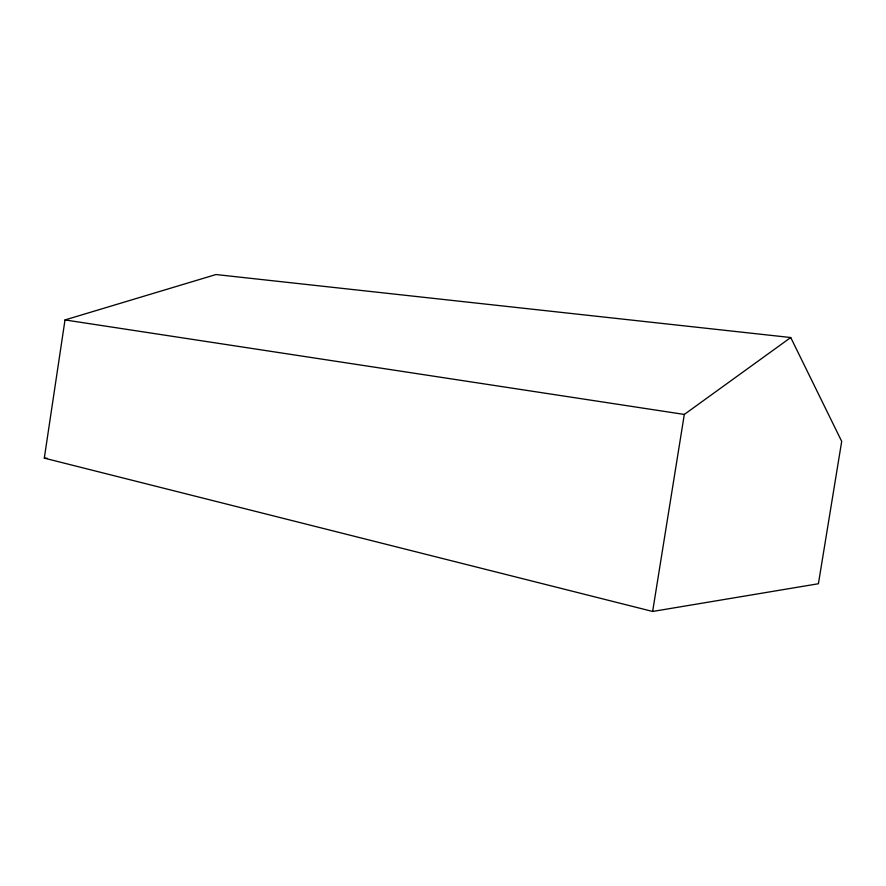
<?xml version="1.0" encoding="UTF-8"?>
<svg xmlns="http://www.w3.org/2000/svg" width="886" height="886" viewBox="0 0 886 886"><rect width="100%" height="100%" fill="white"/><g stroke="black" fill="none" stroke-linecap="round" stroke-linejoin="round"><path stroke-width="1.33" d="M44.3 458.128L65.01 319.935L215.985 274.538L790.733 337.533L841.7 441.372L818.409 583.741L652.639 611.462L44.3 458.128L47.058 458.25M652.639 611.462L684.313 414.438L790.733 337.533M65.01 319.935L684.313 414.438"/></g></svg>
